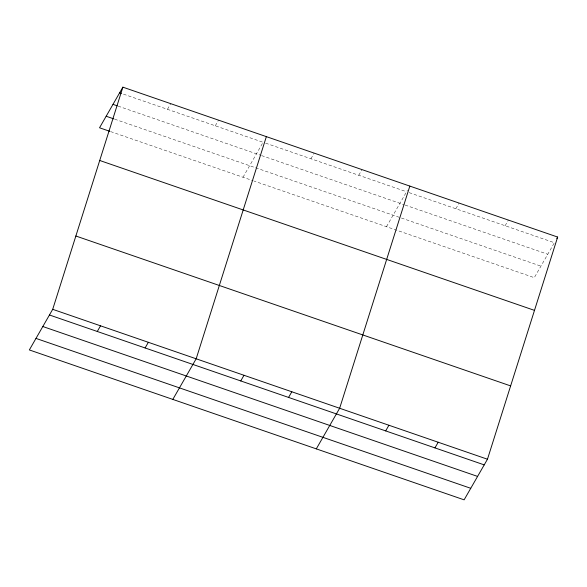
<?xml version="1.0" encoding="UTF-8"?>
<svg xmlns="http://www.w3.org/2000/svg" width="587" height="587" viewBox="0 0 587 587"><rect width="100%" height="100%" fill="white"/><g stroke="black" fill="none" stroke-linecap="round" stroke-linejoin="round"><path stroke-width="0.44" stroke-dasharray="2.94 2.2" d="M167.456 109.307L170.707 103.65M215.282 125.801L218.533 120.137M243.003 177.245L263.101 142.289L122.191 93.7M310.927 158.776L314.184 153.119M358.752 175.264L362.003 169.606M386.473 226.707L407.393 190.342M455.85 208.745L459.1 203.087M505.121 225.731L508.379 220.074M265.669 143.169L406.578 191.751M409.168 192.646L554.399 242.717L534.295 277.673L254.105 181.067M118.119 106.122L260.738 155.298M261.597 155.592L404.267 204.782M405.133 205.076L547.766 254.259M114.707 119.183L540.928 266.138M110.635 131.605L253.254 180.774"/><path stroke-width="0.88" d="M52.705 309.327L122.881 87.162L557.65 237.06L487.467 459.225L464.119 499.838L29.35 349.94L52.705 309.327L487.467 459.225M266.359 136.632L196.175 358.789L172.82 399.402M409.829 186.094L339.646 408.258L316.298 448.872M122.881 87.162L99.533 127.775L109.776 131.312M97.273 331.472L100.531 325.814M145.099 347.959L148.35 342.302M240.751 380.941L244.001 375.284M288.569 397.428L291.827 391.771M385.666 430.902L388.924 425.245M434.945 447.896L438.196 442.238M556.836 238.476L557.65 237.06M119.631 92.819L121.34 93.406M112.998 104.354L117.268 105.829M106.166 116.241L113.849 118.89M99.724 160.478L534.493 310.376M75.862 236.011L510.631 385.908M49.447 314.984L484.216 464.882M42.814 326.519L477.583 476.417M35.983 338.406L470.752 488.303"/></g></svg>
